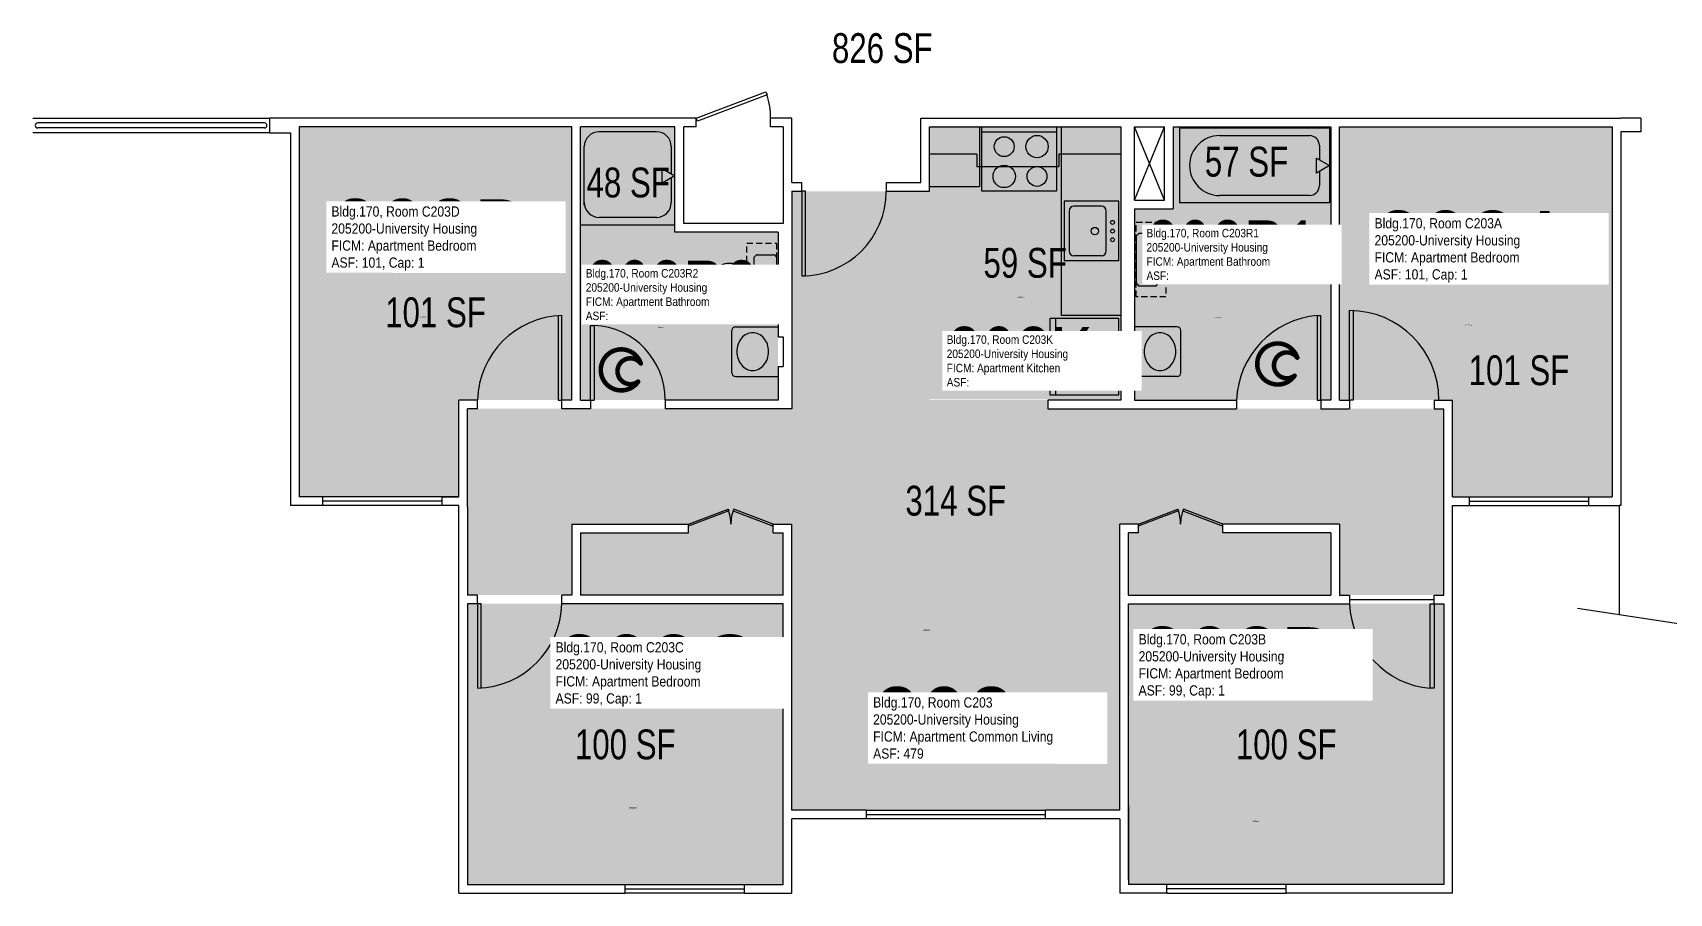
# Model space of a CAD drawing. Header units: inches. Extents: x -54 to 1704, y -58 to 644.
# Drawn here: x 610 to 1269, y -52 to 294 of the extents above; entities that cross this region are included whole.
import ezdxf
from ezdxf.enums import TextEntityAlignment as Align

# ---------------------------------------------------------------- set-up
doc = ezdxf.new("R2010")
doc.units = ezdxf.units.IN
doc.header["$LTSCALE"] = 10
doc.header["$MEASUREMENT"] = 0
doc.linetypes.add('DASHED2', pattern=[0.375, 0.25, -0.125])
doc.layers.get('0').update_dxf_attribs({"linetype": 'CONTINUOUS'})
for name, color, linetype in [('A-DOOR', 2, 'CONTINUOUS'), ('A-FLOR', 3, 'CONTINUOUS'), ('A-GLAZ', 1, 'CONTINUOUS'), ('A-IDEN-ICON', 4, 'CONTINUOUS'), ('A-IDEN-RNUM', 7, 'CONTINUOUS'), ('A-IDEN-SNUM', 4, 'CONTINUOUS'), ('A-IDEN-VNUM', 4, 'CONTINUOUS'), ('A-SITE', 3, 'CONTINUOUS'), ('A-WALL', 5, 'CONTINUOUS'), ('AREA-TEXT', 3, 'CONTINUOUS'), ('P-SANR-FIXT', 2, 'CONTINUOUS'), ('Rooms-Category-Color', 7, 'CONTINUOUS'), ('Rooms-College-Color', 7, 'CONTINUOUS'), ('Rooms-Department-Color', 7, 'CONTINUOUS'), ('Rooms-Division-Color', 7, 'CONTINUOUS'), ('Rooms-Information', 7, 'CONTINUOUS')]:
    doc.layers.add(name, color=color, linetype=linetype)
doc.styles.add('CP_AREA', font='arial.ttf', dxfattribs={"height": 15})
doc.styles.add('CP_ROOMSNUMBER', font='arial.ttf', dxfattribs={"height": 1})
doc.styles.add('CP_ROOMVNUMBER', font='arial.ttf', dxfattribs={"width": 0.85, "height": 0.075})

# ---------------------------------------------------------------- blocks, each defined once
blk = doc.blocks.new('CPBATH')
at = {"color": 0, "linetype": 'ByBlock', "const_width": 0.0127}
for points in [[(0.0571, 0.0168, 0.861492), (-0.0551, 0, 1)], [(-0.0551, 0, 0.726902), (0.0487, -0.0337, 1)], [(0.0571, 0.0168, 0.729002), (-0.0084, -0.0042, 1)], [(-0.0084, -0.0042, 0.609468), (0.0487, -0.0337, 1)]]:
    blk.add_lwpolyline(points, format="xyb", dxfattribs=at)
at = {"color": 0, "linetype": 'ByBlock', "const_width": 0.00637}
for points in [[(0.0544, 0.0152, 1), (0.0599, 0.0184, 1)], [(0.0459, -0.0353, 1), (0.0515, -0.0321, 1)]]:
    blk.add_lwpolyline(points, format="xyb", close=True, dxfattribs=at)

msp = doc.modelspace()

# ---------------------------------------------------------------- hatches: boundary and pattern name
at = {"layer": 'Rooms-Category-Color', "true_color": 0x728ef3}
for points in [[(827.5, 256.32), (717.75, 256.32), (717.75, 107.32), (782, 107.32), (782, 146.5), (827.5, 146.5)], [(868.93, 256.5), (868.93, 214), (910.43, 214), (910.43, 146.5), (830.93, 146.5), (830.93, 256.5)], [(971.43, 256.72), (1048.43, 256.72), (1048.43, 146.72), (971.43, 146.72)], [(1069.5, 256.5), (1133, 256.5), (1133, 146.5), (1054, 146.5), (1054, 223.5), (1069.5, 223.5)], [(1182, 107.5), (1182, 146.5), (1136.5, 146.5), (1136.5, 256.32), (1246.25, 256.32), (1246.25, 107.5)], [(785.5, 68), (785.5, 143), (916, 143), (916, 230.5), (971.5, 230.5), (971.5, 146.5), (1019.01, 146.5), (1019.01, 143), (1178.5, 143), (1178.5, 68), (1136.5, 68), (1136.5, 96.5), (1089.5, 96.5), (1089.5, 93), (1133, 93), (1133, 68), (1051.5, 68), (1051.5, 93), (1055.5, 93), (1055.5, 96.5), (1048, 96.5), (1048, -18.5), (916, -18.5), (916, 96.5), (908.5, 96.5), (908.5, 93), (912.5, 93), (912.5, 68), (831, 68), (831, 93), (874.5, 93), (874.5, 96.5), (827.5, 96.5), (827.5, 68)], [(912.5, 64.5), (785.5, 64.5), (785.5, -48.68), (912.5, -48.68)], [(1051.5, -48.68), (1051.5, 64.5), (1178.5, 64.5), (1178.5, -48.68)]]:
    msp.add_hatch(color=171, dxfattribs=at).paths.add_polyline_path(points)
at = {"layer": 'Rooms-College-Color', "true_color": 0xadadad}
for points in [[(827.5, 256.32), (717.75, 256.32), (717.75, 107.32), (782, 107.32), (782, 146.5), (827.5, 146.5)], [(868.93, 256.5), (868.93, 214), (910.43, 214), (910.43, 146.5), (830.93, 146.5), (830.93, 256.5)], [(971.43, 256.72), (1048.43, 256.72), (1048.43, 146.72), (971.43, 146.72)], [(1069.5, 256.5), (1133, 256.5), (1133, 146.5), (1054, 146.5), (1054, 223.5), (1069.5, 223.5)], [(1182, 107.5), (1182, 146.5), (1136.5, 146.5), (1136.5, 256.32), (1246.25, 256.32), (1246.25, 107.5)], [(785.5, 68), (785.5, 143), (916, 143), (916, 230.5), (971.5, 230.5), (971.5, 146.5), (1019.01, 146.5), (1019.01, 143), (1178.5, 143), (1178.5, 68), (1136.5, 68), (1136.5, 96.5), (1089.5, 96.5), (1089.5, 93), (1133, 93), (1133, 68), (1051.5, 68), (1051.5, 93), (1055.5, 93), (1055.5, 96.5), (1048, 96.5), (1048, -18.5), (916, -18.5), (916, 96.5), (908.5, 96.5), (908.5, 93), (912.5, 93), (912.5, 68), (831, 68), (831, 93), (874.5, 93), (874.5, 96.5), (827.5, 96.5), (827.5, 68)], [(912.5, 64.5), (785.5, 64.5), (785.5, -48.68), (912.5, -48.68)], [(1051.5, -48.68), (1051.5, 64.5), (1178.5, 64.5), (1178.5, -48.68)]]:
    msp.add_hatch(color=253, dxfattribs=at).paths.add_polyline_path(points)
at = {"layer": 'Rooms-Department-Color', "true_color": 0x604aed}
for points in [[(827.5, 256.32), (717.75, 256.32), (717.75, 107.32), (782, 107.32), (782, 146.5), (827.5, 146.5)], [(868.93, 256.5), (868.93, 214), (910.43, 214), (910.43, 146.5), (830.93, 146.5), (830.93, 256.5)], [(971.43, 256.72), (1048.43, 256.72), (1048.43, 146.72), (971.43, 146.72)], [(1069.5, 256.5), (1133, 256.5), (1133, 146.5), (1054, 146.5), (1054, 223.5), (1069.5, 223.5)], [(1182, 107.5), (1182, 146.5), (1136.5, 146.5), (1136.5, 256.32), (1246.25, 256.32), (1246.25, 107.5)], [(785.5, 68), (785.5, 143), (916, 143), (916, 230.5), (971.5, 230.5), (971.5, 146.5), (1019.01, 146.5), (1019.01, 143), (1178.5, 143), (1178.5, 68), (1136.5, 68), (1136.5, 96.5), (1089.5, 96.5), (1089.5, 93), (1133, 93), (1133, 68), (1051.5, 68), (1051.5, 93), (1055.5, 93), (1055.5, 96.5), (1048, 96.5), (1048, -18.5), (916, -18.5), (916, 96.5), (908.5, 96.5), (908.5, 93), (912.5, 93), (912.5, 68), (831, 68), (831, 93), (874.5, 93), (874.5, 96.5), (827.5, 96.5), (827.5, 68)], [(912.5, 64.5), (785.5, 64.5), (785.5, -48.68), (912.5, -48.68)], [(1051.5, -48.68), (1051.5, 64.5), (1178.5, 64.5), (1178.5, -48.68)]]:
    msp.add_hatch(color=173, dxfattribs=at).paths.add_polyline_path(points)
at = {"layer": 'Rooms-Division-Color', "true_color": 0x604aed}
for points in [[(827.5, 256.32), (717.75, 256.32), (717.75, 107.32), (782, 107.32), (782, 146.5), (827.5, 146.5)], [(868.93, 256.5), (868.93, 214), (910.43, 214), (910.43, 146.5), (830.93, 146.5), (830.93, 256.5)], [(971.43, 256.72), (1048.43, 256.72), (1048.43, 146.72), (971.43, 146.72)], [(1069.5, 256.5), (1133, 256.5), (1133, 146.5), (1054, 146.5), (1054, 223.5), (1069.5, 223.5)], [(1182, 107.5), (1182, 146.5), (1136.5, 146.5), (1136.5, 256.32), (1246.25, 256.32), (1246.25, 107.5)], [(785.5, 68), (785.5, 143), (916, 143), (916, 230.5), (971.5, 230.5), (971.5, 146.5), (1019.01, 146.5), (1019.01, 143), (1178.5, 143), (1178.5, 68), (1136.5, 68), (1136.5, 96.5), (1089.5, 96.5), (1089.5, 93), (1133, 93), (1133, 68), (1051.5, 68), (1051.5, 93), (1055.5, 93), (1055.5, 96.5), (1048, 96.5), (1048, -18.5), (916, -18.5), (916, 96.5), (908.5, 96.5), (908.5, 93), (912.5, 93), (912.5, 68), (831, 68), (831, 93), (874.5, 93), (874.5, 96.5), (827.5, 96.5), (827.5, 68)], [(912.5, 64.5), (785.5, 64.5), (785.5, -48.68), (912.5, -48.68)], [(1051.5, -48.68), (1051.5, 64.5), (1178.5, 64.5), (1178.5, -48.68)]]:
    msp.add_hatch(color=173, dxfattribs=at).paths.add_polyline_path(points)

# ---------------------------------------------------------------- linework, layer by layer
at = {"layer": 'A-DOOR'}
for p, q in [((877.5, 260), (905.57, 270.59)), ((905.57, 270.59), (906.07, 269.27)), ((906.07, 269.27), (878, 258.68)), ((878, 258.68), (877.5, 260)), ((920, 230.5), (920, 196.5)), ((921.5, 230.5), (920, 230.5)), ((921.5, 196.5), (921.5, 230.5)), ((920, 196.5), (921.5, 196.5)), ((822, 180.5), (822, 146.5)), ((823.5, 146.5), (823.5, 180.5)), ((1127.5, 180.5), (1129, 180.5)), ((1127.5, 180.5), (1127.5, 146.5)), ((1129, 146.5), (1129, 180.5)), ((1140.5, 146.5), (1140.5, 182.5)), ((1142, 182.5), (1142, 146.5)), ((835, 176.5), (836.5, 176.5)), ((835, 146.5), (835, 176.5)), ((836.5, 176.5), (836.5, 146.5)), ((822, 146.5), (823.5, 146.5)), ((835, 146.5), (836.5, 146.5)), ((1127.5, 146.5), (1129, 146.5)), ((1142, 146.5), (1140.5, 146.5)), ((874.5, 96.5), (890.37, 102.59)), ((890.63, 101.92), (874.75, 95.84)), ((890.37, 102.59), (890.63, 101.92)), ((892.63, 102.59), (892.37, 101.92)), ((892.37, 101.92), (908.25, 95.84)), ((908.5, 96.5), (892.63, 102.59)), ((1055.5, 96.5), (1071.37, 102.59)), ((1071.63, 101.92), (1055.75, 95.84)), ((1071.37, 102.59), (1071.63, 101.92)), ((1073.63, 102.59), (1073.37, 101.92)), ((1073.37, 101.92), (1089.25, 95.84)), ((1089.5, 96.5), (1073.63, 102.59)), ((874.75, 95.84), (874.5, 96.5)), ((908.25, 95.84), (908.5, 96.5)), ((1055.75, 95.84), (1055.5, 96.5)), ((1089.25, 95.84), (1089.5, 96.5)), ((1140.5, 66.25), (1174.5, 66.25)), ((791, 64.5), (789.5, 64.5)), ((789.5, 64.5), (789.5, 30.5)), ((791, 30.5), (791, 64.5)), ((1173, 30.5), (1173, 64.5)), ((1173, 64.5), (1174.5, 64.5)), ((1174.5, 64.5), (1174.5, 30.5)), ((1174.5, 30.5), (1173, 30.5))]:
    msp.add_line(p, q, dxfattribs=at)
for centre, radius, start, end in [((880.31, 260.37), 27.2, 359.22408, 19.05218), ((920, 230.5), 34, 270, 360), ((824.46, 145.54), 34.97, 91.57576, 178.42424), ((1130.6, 145), 35.64, 94.99827, 177.58607), ((1140.5, 146.5), 36, 360, 90), ((835.23, 146.75), 29.77, 359.51034, 87.55206), ((874.5, 96.5), 17, 360, 20.97746), ((908.5, 96.5), 17, 159.02254, 180), ((1055.5, 96.5), 17, 360, 20.97746), ((1089.5, 96.5), 17, 159.02254, 180), ((788.54, 65.46), 34.97, 271.57576, 358.42424), ((1176.14, 66.03), 35.67, 182.4645, 264.95117)]:
    msp.add_arc(centre, radius, start, end, dxfattribs=at)
at = {"layer": 'A-FLOR'}
for p, q in [((703.75, 258), (612.49, 258)), ((703.75, 256), (612.5, 256)), ((1054, 227), (1066, 256.5)), ((1066, 227), (1054, 256.5))]:
    msp.add_line(p, q, dxfattribs=at)
at = {"layer": 'A-FLOR', "extrusion": (0.000548246, -2.55507e-10, 1)}
msp.add_arc((612.5, 257, 0.34), 1, 90.00113, 270.00028, dxfattribs=at)
at = {"layer": 'A-FLOR', "extrusion": (0.000548246, -8.06704e-14, 1)}
msp.add_arc((703.75, 257, 0.39), 1, 270.00014, 89.99986, dxfattribs=at)
at = {"layer": 'A-GLAZ'}
for p, q in [((775.25, 107.5), (727.25, 107.5)), ((775.25, 105.75), (727.25, 105.75)), ((1188.75, 107.5), (1236.75, 107.5)), ((1188.75, 105.75), (1236.75, 105.75)), ((775.25, 104), (727.25, 104)), ((1188.75, 104), (1236.75, 104)), ((946, -18.5), (1018, -18.5)), ((946, -20.25), (1018, -20.25)), ((1018, -22), (946, -22)), ((849, -48.5), (897, -48.5)), ((849, -50.25), (897, -50.25)), ((897, -52), (849, -52)), ((1115, -48.5), (1067, -48.5)), ((1115, -50.25), (1067, -50.25)), ((1067, -52), (1115, -52))]:
    msp.add_line(p, q, dxfattribs=at)
at = {"layer": 'A-SITE', "extrusion": (0.000486528, 0.002907, 0.999996)}
msp.add_line((1249, 104), (1249, 60.17), dxfattribs=at)
at = {"layer": 'A-SITE'}
msp.add_line((1232.29, 62.68), (1302.51, 52.1), dxfattribs=at)
at = {"layer": 'A-WALL'}
for p, q in [((610.5, 260), (705.75, 260)), ((715, 260), (705.75, 260)), ((705.75, 260), (705.75, 254)), ((877.5, 260), (715, 260)), ((877.5, 256.5), (877.5, 260)), ((907.5, 256.5), (907.5, 260)), ((916, 260), (907.5, 260)), ((916, 234), (916, 260)), ((968, 234), (968, 260)), ((968, 260), (1249, 260)), ((1249, 260), (1249.75, 260)), ((1257.75, 260), (1249.75, 260)), ((1257.75, 260), (1257.75, 254.5)), ((705.75, 254), (610.5, 254)), ((705.75, 254), (714.25, 254)), ((714.25, 254), (714.25, 104)), ((717.75, 256.5), (717.75, 107.5)), ((827.5, 256.5), (717.75, 256.5)), ((827.5, 146.5), (827.5, 256.5)), ((869, 256.5), (831, 256.5)), ((831, 146.5), (831, 256.5)), ((869, 214), (869, 256.5)), ((877.5, 256.5), (872.5, 256.5)), ((872.5, 217.5), (872.5, 256.5)), ((912.5, 256.5), (907.5, 256.5)), ((912.5, 256.5), (912.5, 217.5)), ((971.5, 256.5), (1048.5, 256.5)), ((971.5, 230.5), (971.5, 256.5)), ((1048.5, 256.5), (1048.5, 146.5)), ((1054, 256.5), (1066, 256.5)), ((1054, 227), (1054, 256.5)), ((1066, 227), (1066, 256.5)), ((1069.5, 256.5), (1133, 256.5)), ((1069.5, 256.5), (1069.5, 223.5)), ((1133, 256.5), (1133, 146.5)), ((1136.5, 256.5), (1246.25, 256.5)), ((1136.5, 146.5), (1136.5, 256.5)), ((1246.25, 256.5), (1246.25, 107.5)), ((1257.75, 254.5), (1249.75, 254.5)), ((1249.75, 254.5), (1249.75, 104)), ((916, 234), (920, 234)), ((920, 230.5), (920, 234)), ((954, 234), (968, 234)), ((954, 234), (954, 230.5)), ((916, 230.5), (916, 143)), ((916, 230.5), (920, 230.5)), ((954, 230.5), (971.5, 230.5)), ((1054, 227), (1066, 227)), ((912.5, 217.5), (872.5, 217.5)), ((1054, 223.5), (1069.5, 223.5)), ((1054, 223.5), (1054, 172)), ((910.5, 214), (869, 214)), ((910.5, 214), (910.5, 172)), ((910.5, 172), (912.5, 172)), ((912.5, 172), (912.5, 160)), ((1054, 172), (1051.99, 172)), ((1051.99, 172), (1051.99, 160)), ((910.5, 160), (910.5, 146.5)), ((910.5, 160), (912.5, 160)), ((1054, 160), (1051.99, 160)), ((1054, 160), (1054, 146.5)), ((789.5, 146.5), (782, 146.5)), ((782, 107.5), (782, 146.5)), ((789.5, 143), (789.5, 146.5)), ((823.5, 143), (823.5, 146.5)), ((827.5, 146.5), (823.5, 146.5)), ((831, 146.5), (835, 146.5)), ((835, 146.5), (835, 143)), ((835, 146.5), (835, 143)), ((865, 146.5), (865, 143)), ((910.5, 146.5), (865, 146.5)), ((1019.01, 146.5), (1019.01, 143)), ((1048.5, 146.5), (1019.01, 146.5)), ((1054, 146.5), (1095, 146.5)), ((1071.62, 146.5), (1091, 146.5)), ((1095, 146.5), (1095, 143)), ((1129, 146.5), (1129, 143)), ((1133, 146.5), (1129, 146.5)), ((1136.5, 146.5), (1140.5, 146.5)), ((1140.5, 146.5), (1140.5, 143)), ((1140.5, 146.5), (1140.5, 143)), ((1174.5, 146.5), (1174.5, 143)), ((1174.5, 146.5), (1182, 146.5)), ((1182, 107.5), (1182, 146.5)), ((789.5, 143), (785.5, 143)), ((785.5, 103.5), (785.5, 143)), ((835, 143), (823.5, 143)), ((916, 143), (865, 143)), ((1019.01, 143), (1048.5, 143)), ((1048.5, 143), (1095, 143)), ((1129, 143), (1140.5, 143)), ((1174.5, 143), (1178.5, 143)), ((1178.5, 104), (1178.5, 143)), ((727.25, 107.5), (717.75, 107.5)), ((727.25, 104), (727.25, 107.5)), ((775.25, 107.5), (782, 107.5)), ((782, 107.5), (775.25, 107.5)), ((775.25, 104), (775.25, 107.5)), ((1182, 107.5), (1188.75, 107.5)), ((1188.75, 104), (1188.75, 107.5)), ((1236.75, 107.5), (1246.25, 107.5)), ((1236.75, 104), (1236.75, 107.5)), ((715, 104), (714.25, 104)), ((727.25, 104), (715, 104)), ((782, 104), (775.25, 104)), ((782, -52), (782, 104)), ((785.5, 103.5), (785.5, 68)), ((1182, -52), (1182, 104)), ((1182, 104), (1188.75, 104)), ((1236.75, 104), (1249, 104)), ((1249.75, 104), (1249, 104)), ((827.5, 96.5), (874.5, 96.5)), ((827.5, 96.5), (827.5, 68)), ((831, 93), (874.5, 93)), ((831, 93), (831, 68)), ((874.5, 93), (874.5, 96.5)), ((908.5, 93), (908.5, 96.5)), ((908.5, 96.5), (916, 96.5)), ((908.5, 93), (912.5, 93)), ((912.5, 68), (912.5, 93)), ((916, -18.5), (916, 96.5)), ((1055.5, 96.5), (1048, 96.5)), ((1048, -18.5), (1048, 96.5)), ((1055.5, 93), (1051.5, 93)), ((1051.5, 68), (1051.5, 93)), ((1055.5, 93), (1055.5, 96.5)), ((1089.5, 93), (1089.5, 96.5)), ((1136.5, 96.5), (1089.5, 96.5)), ((1133, 93), (1089.5, 93)), ((1133, 93), (1133, 68)), ((1136.5, 96.5), (1136.5, 68)), ((789.5, 68), (785.5, 68)), ((789.5, 64.5), (789.5, 68)), ((823.5, 64.5), (823.5, 68)), ((827.5, 68), (823.5, 68)), ((912.5, 68), (831, 68)), ((1051.5, 68), (1133, 68)), ((1136.5, 68), (1140.5, 68)), ((1140.5, 68), (1140.5, 64.5)), ((1174.5, 68), (1178.5, 68)), ((1174.5, 64.5), (1174.5, 68)), ((785.5, 64.5), (785.5, -48.5)), ((789.5, 64.5), (785.5, 64.5)), ((912.5, 64.5), (823.5, 64.5)), ((912.5, -16.75), (912.5, 64.5)), ((1051.5, 64.5), (1140.5, 64.5)), ((1051.5, -16.75), (1051.5, 64.5)), ((1174.5, 64.5), (1178.5, 64.5)), ((1178.5, 64.5), (1178.5, -48.5)), ((912.5, -48.5), (912.5, -16.75)), ((946, -18.5), (916, -18.5)), ((946, -18.5), (946, -22)), ((1048, -18.5), (1018, -18.5)), ((1018, -18.5), (1018, -22)), ((1051.5, -16.75), (1051.5, -48.5)), ((1051.5, -46.5), (1051.5, -16.75)), ((946, -22), (916, -22)), ((916, -52), (916, -22)), ((1048, -22), (1018, -22)), ((782, -52), (849, -52)), ((785.5, -48.5), (849, -48.5)), ((849, -52), (849, -48.5)), ((897, -48.5), (912.5, -48.5)), ((897, -52), (897, -48.5)), ((897, -52), (916, -52)), ((1067, -52), (1048, -52)), ((1067, -48.5), (1051.5, -48.5)), ((1067, -52), (1067, -48.5)), ((1178.5, -48.5), (1115, -48.5)), ((1115, -52), (1115, -48.5)), ((1182, -52), (1115, -52))]:
    msp.add_line(p, q, dxfattribs=at)
at = {"layer": 'A-WALL', "linetype": 'Continuous'}
for p, q in [((1178.5, 68), (1178.5, 104)), ((1048, -22), (1048, -52))]:
    msp.add_line(p, q, dxfattribs=at)
at = {"layer": 'P-SANR-FIXT'}
for p, q in [((861.5, 254.47), (838.5, 254.47)), ((992.5, 230.5), (992.5, 256.5)), ((992.5, 254.42), (1022.5, 254.42)), ((1022.5, 256.5), (1022.5, 230.5)), ((1024.5, 180.5), (1024.5, 256.5)), ((1132.38, 255.87), (1072.12, 255.87)), ((1072.12, 255.87), (1072.12, 225.87)), ((1088.19, 252.92), (1124.34, 252.92)), ((1132.38, 255.87), (1132.38, 225.87)), ((832.5, 224.97), (832.5, 248.47)), ((867.5, 248.47), (867.5, 237.58)), ((990.5, 245.43), (971.5, 245.43)), ((990.5, 245.43), (990.5, 240.5)), ((1023.43, 245.43), (1023.43, 240.5)), ((1048.5, 245.43), (1023.43, 245.43)), ((1127.18, 243.87), (1132.38, 240.87)), ((1127.18, 237.87), (1127.18, 243.87)), ((1128.36, 248.91), (1128.36, 243.19)), ((863.8, 239.72), (869, 236.72)), ((863.8, 233.72), (863.8, 239.72)), ((990.5, 240.5), (1023.43, 240.5)), ((1132.38, 240.87), (1127.18, 237.87)), ((1128.36, 238.56), (1128.36, 232.84)), ((869, 236.72), (863.8, 233.72)), ((867.5, 235.85), (867.5, 225.97)), ((971.5, 232.5), (991.5, 232.5)), ((1022.5, 230.5), (992.5, 230.5)), ((1047.6, 226.54), (1025.6, 226.54)), ((1025.6, 226.54), (1025.6, 202.54)), ((1040.6, 224.54), (1029.6, 224.54)), ((1047.6, 202.54), (1047.6, 226.54)), ((1132.38, 225.87), (1072.12, 225.87)), ((1124.34, 228.82), (1088.19, 228.82)), ((861.5, 219.97), (838.5, 219.97)), ((1027.6, 222.54), (1027.6, 206.54)), ((1042.6, 206.54), (1042.6, 222.54)), ((831, 217), (869, 217)), ((1055.5, 213.38), (1054.62, 212.5)), ((1054.62, 212.5), (1054.62, 193.67)), ((1062.45, 213.5), (1055.8, 213.5)), ((1063.62, 212.5), (1062.75, 213.38)), ((1063.62, 209), (1063.62, 212.5)), ((900.87, 204), (901.75, 204.88)), ((902.05, 205), (908.7, 205)), ((909, 204.88), (909.87, 204)), ((1040.6, 204.54), (1029.6, 204.54)), ((1062.63, 200.56), (1062.63, 205.44)), ((1062.64, 205.56), (1063.62, 209)), ((900.87, 200.56), (900.87, 204)), ((901.86, 197.06), (900.89, 200.44)), ((909.87, 204), (909.87, 185.17)), ((1047.6, 202.54), (1025.6, 202.54)), ((1063.62, 197), (1062.64, 200.44)), ((900.89, 188.56), (901.86, 191.94)), ((901.87, 192.06), (901.87, 196.94)), ((1054.75, 193.38), (1055.62, 192.5)), ((1055.62, 192.5), (1062.63, 192.5)), ((1062.63, 192.5), (1063.5, 193.38)), ((1063.62, 193.67), (1063.62, 197)), ((900.87, 185.17), (900.87, 188.44)), ((901.87, 184), (901, 184.88)), ((909.75, 184.88), (909, 184.12)), ((908.7, 184), (901.87, 184)), ((1020, 179.5), (1047.5, 179.5)), ((1020, 148.5), (1020, 179.5)), ((1022.25, 148.5), (1022.25, 179.5)), ((1048.5, 180.5), (1024.5, 180.5)), ((1047.5, 179.5), (1047.5, 148.5)), ((891.87, 157.5), (891.87, 174.5)), ((893.37, 176), (910.5, 176)), ((1071.11, 176), (1053.99, 176)), ((1072.61, 157.5), (1072.61, 174.5)), ((893.37, 156), (910.5, 156)), ((1071.11, 156), (1053.99, 156)), ((1047.5, 148.5), (1020, 148.5))]:
    msp.add_line(p, q, dxfattribs=at)
at = {"layer": 'P-SANR-FIXT', "linetype": 'Continuous'}
msp.add_line((991.5, 256.5), (991.5, 232.5), dxfattribs=at)
at = {"layer": 'P-SANR-FIXT', "linetype": 'DASHED2'}
for p, q in [((1054.62, 188.09), (1054.62, 218.09)), ((1054.62, 218.09), (1066.62, 218.09)), ((1066.62, 218.09), (1066.62, 188.09)), ((897.87, 179.59), (897.87, 209.59)), ((897.87, 209.59), (909.87, 209.59)), ((909.87, 209.59), (909.87, 179.59)), ((1066.62, 188.09), (1054.62, 188.09)), ((909.87, 179.59), (897.87, 179.59))]:
    msp.add_line(p, q, dxfattribs=at)
at = {"layer": 'P-SANR-FIXT'}
for centre, radius in [((1001.5, 248.49), 4), ((1014.72, 248.49), 4.5), ((1001.5, 236.5), 4.5), ((1014.72, 236.5), 4), ((1045.1, 218), 0.791), ((1037.97, 214.5), 1.5), ((1045.1, 214.5), 0.791), ((1045.1, 211), 0.791)]:
    msp.add_circle(centre, radius, dxfattribs=at)
for centre, radius, start, end in [((838.5, 248.47), 6, 90, 180), ((861.5, 248.47), 6, 360, 90), ((1088.19, 240.87), 12.05, 90, 270), ((1124.34, 248.91), 4.02, 360, 90), ((1124.34, 232.84), 4.02, 270, 360), ((838.5, 225.97), 6, 180, 270), ((861.5, 225.97), 6, 270, 360), ((1029.6, 222.54), 2, 90, 180), ((1040.6, 222.54), 2, 360, 90), ((1055.8, 213.08), 0.418, 90, 135), ((1062.45, 213.08), 0.418, 45, 90), ((902.05, 204.58), 0.418, 90, 135), ((908.7, 204.58), 0.418, 45, 90), ((1029.6, 206.54), 2, 180, 270), ((1040.6, 206.54), 2, 270, 360), ((1063.04, 205.44), 0.418, 164.0546, 180), ((1070.43, 203), 5.8, 153.29881, 180), ((1071.73, 202.34), 7.26, 129.47246, 153.29881), ((1072.58, 201.32), 8.59, 108.83538, 129.47246), ((1073.13, 199.71), 10.29, 90, 108.83538), ((1073.64, 202.14), 7.87, 71.16462, 93.77544), ((1073.14, 200.67), 9.43, 50.52754, 71.16462), ((1074.52, 202.34), 7.26, 26.70119, 50.52754), ((1075.82, 203), 5.8, 360, 26.70119), ((889.98, 193.84), 7.26, 129.47246, 153.29881), ((891.36, 192.17), 9.43, 108.83538, 129.47246), ((890.86, 193.64), 7.87, 86.22456, 108.83538), ((891.38, 191.21), 10.29, 71.16462, 90), ((891.92, 192.82), 8.59, 50.52754, 71.16462), ((892.77, 193.84), 7.26, 26.70119, 50.52754), ((901.29, 200.56), 0.418, 180, 195.9454), ((1063.04, 200.56), 0.418, 180, 195.9454), ((1070.43, 203), 5.8, 180, 206.70119), ((1071.73, 203.66), 7.26, 206.70119, 230.52754), ((1072.58, 204.68), 8.59, 230.52754, 251.16462), ((1073.67, 204.68), 8.59, 288.83538, 309.47246), ((1074.52, 203.66), 7.26, 309.47246, 333.29881), ((1075.82, 203), 5.8, 333.29881, 360), ((888.68, 194.5), 5.8, 153.29881, 180), ((888.68, 194.5), 5.8, 180, 206.70119), ((889.98, 195.16), 7.26, 206.70119, 230.52754), ((892.77, 195.16), 7.26, 309.47246, 333.29881), ((894.07, 194.5), 5.8, 360, 26.70119), ((894.07, 194.5), 5.8, 333.29881, 360), ((901.46, 196.94), 0.418, 360, 15.9454), ((901.46, 192.06), 0.418, 344.0546, 360), ((1055.04, 193.67), 0.418, 180, 225), ((1063.21, 193.67), 0.418, 315, 360), ((1073.13, 206.29), 10.29, 251.16462, 270), ((1073.13, 206.29), 10.29, 270, 288.83538), ((890.83, 196.18), 8.59, 230.52754, 251.16462), ((891.38, 197.79), 10.29, 251.16462, 270), ((891.38, 197.79), 10.29, 270, 288.83538), ((891.92, 196.18), 8.59, 288.83538, 309.47246), ((901.29, 185.17), 0.418, 180, 225), ((909.46, 185.17), 0.418, 315, 360), ((908.7, 184.42), 0.418, 270, 315), ((893.37, 174.5), 1.5, 90, 180), ((901.6, 166.44), 7.65, 139.89909, 160.77064), ((900.79, 167.13), 6.59, 116.19159, 139.89909), ((900.27, 168.18), 5.42, 90, 116.19159), ((900.27, 168.18), 5.42, 63.80841, 90), ((899.76, 167.13), 6.59, 40.10091, 63.80841), ((898.95, 166.44), 7.65, 19.22936, 40.10091), ((1065.54, 166.44), 7.65, 139.89909, 160.77064), ((1064.73, 167.13), 6.59, 116.19159, 139.89909), ((1064.21, 168.18), 5.42, 90, 116.19159), ((1064.21, 168.18), 5.42, 63.80841, 90), ((1063.69, 167.13), 6.59, 40.10091, 63.80841), ((1062.88, 166.44), 7.65, 19.22936, 40.10091), ((1071.11, 174.5), 1.5, 360, 90), ((902.88, 166), 9, 160.77064, 180), ((902.88, 166), 9, 180, 199.22936), ((897.67, 166), 9, 360, 19.22936), ((897.67, 166), 9, 340.77064, 360), ((1066.81, 166), 9, 160.77064, 180), ((1066.81, 166), 9, 180, 199.22936), ((1061.61, 166), 9, 360, 19.22936), ((1061.61, 166), 9, 340.77064, 360), ((901.6, 165.56), 7.65, 199.22936, 220.10091), ((900.79, 164.87), 6.59, 220.10091, 243.80841), ((900.27, 163.82), 5.42, 243.80841, 270), ((900.27, 163.82), 5.42, 270, 296.19159), ((899.76, 164.87), 6.59, 296.19159, 319.89909), ((898.95, 165.56), 7.65, 319.89909, 340.77064), ((1065.54, 165.56), 7.65, 199.22936, 220.10091), ((1064.73, 164.87), 6.59, 220.10091, 243.80841), ((1064.21, 163.82), 5.42, 243.80841, 270), ((1064.21, 163.82), 5.42, 270, 296.19159), ((1063.69, 164.87), 6.59, 296.19159, 319.89909), ((1062.88, 165.56), 7.65, 319.89909, 340.77064), ((893.37, 157.5), 1.5, 180, 270), ((1071.11, 157.5), 1.5, 270, 360)]:
    msp.add_arc(centre, radius, start, end, dxfattribs=at)

# ---------------------------------------------------------------- block references
at = {"layer": 'A-IDEN-ICON', "xscale": 144.0000000054812, "yscale": 144.0000000054812, "zscale": 144.0000000054812, "rotation": 0.9568004009583855}
for p in [(847.06, 158.63), (1111.28, 161)]:
    msp.add_blockref('CPBATH', p, dxfattribs=at)

# ---------------------------------------------------------------- texts
at = {"layer": 'A-IDEN-RNUM', "style": 'CP_ROOMSNUMBER'}
for s, p in [('0203-K0', (1006.72, 187.76)), ('0203-R1', (1086.45, 179.6)), ('0203-R2', (861.57, 175.59))]:
    msp.add_text(s, height=0.36, dxfattribs=at).set_placement(p)
for s, rotation, p in [('0203-D0', 359.98, (766.44, 179.72)), ('0203-A0', 359.97609, (1187.01, 176.41)), ('0203-00', 359.98, (968.78, 53.73)), ('0203-C0', 359.97609, (850.61, -17.78)), ('0203-B0', 359.98, (1101.31, -23.13))]:
    msp.add_text(s, height=0.36, rotation=rotation, dxfattribs=at).set_placement(p)
at = {"layer": 'A-IDEN-SNUM', "style": 'CP_ROOMSNUMBER'}
for s, p in [('1700C203K0', (1006.72, 187.76)), ('1700C203R1', (1086.45, 179.6)), ('1700C203R2', (861.57, 175.59))]:
    msp.add_text(s, height=0.36, dxfattribs=at).set_placement(p)
for s, rotation, p in [('1700C203D0', 359.98, (766.44, 179.72)), ('1700C203A0', 359.97609, (1187.01, 176.41)), ('1700C20300', 359.98, (968.78, 53.73)), ('1700C203C0', 359.97609, (850.61, -17.78)), ('1700C203B0', 359.98, (1101.31, -23.13))]:
    msp.add_text(s, height=0.36, rotation=rotation, dxfattribs=at).set_placement(p)
at = {"layer": 'A-IDEN-VNUM', "style": 'CP_ROOMVNUMBER', "width": 0.85}
for s, rotation, p in [('203D', 359.97609, (730.72, 198.52)), ('203A', 359.98014, (1150.55, 193.78)), ('203B', 359.97609, (1055.59, 26.35)), ('203C', 359.97609, (820.93, 23.13)), ('203', 359.97609, (948.74, 2.12))]:
    msp.add_text(s, height=28.8, rotation=rotation, dxfattribs=at).set_placement(p)
at = {"layer": 'A-IDEN-VNUM', "style": 'CP_ROOMVNUMBER'}
for s, width, p in [('203R1', 0.7, (1058.77, 194.77)), ('203R2', 0.7, (833.1, 178.61)), ('203K', 0.75, (978.37, 151.91, 0))]:
    msp.add_text(s, height=24, dxfattribs=dict(at, width=width)).set_placement(p)
at = {"layer": 'AREA-TEXT', "style": 'CP_AREA', "width": 0.75}
for s, p in [('826 SF', (952.44, 288.14)), ('57 SF', (1099.03, 242.43)), ('48 SF', (850.17, 234.05)), ('59 SF', (1009.93, 201.72)), ('101 SF', (772.62, 181.82)), ('101 SF', (1208.7, 158.49)), ('314 SF', (982, 106)), ('100 SF', (849, 7.91)), ('100 SF', (1115, 7.91))]:
    msp.add_text(s, height=12, dxfattribs=at).set_placement(p, align=Align.MIDDLE_CENTER)

# ---------------------------------------------------------------- next in the draw order: texts
at = {"layer": 'Rooms-Information', "char_height": 4.1143, "width": 92.16, "attachment_point": 7, "style": 'CP_ROOMVNUMBER', "bg_fill": 3, "box_fill_scale": 1.5, "bg_fill_color": 256, "bg_fill_true_color": 13158600, "bg_fill_transparency": 0}
for s, insert, rotation in [('Bldg.170, Room C203D^M^J205200-University Housing^M^JFICM: Apartment Bedroom^M^JASF: 101, Cap: 1', (730.72, 198.52), 359.97609), ('Bldg.170, Room C203A^M^J205200-University Housing^M^JFICM: Apartment Bedroom^M^JASF: 101, Cap: 1', (1150.55, 193.78), 359.98014), ('Bldg.170, Room C203B^M^J205200-University Housing^M^JFICM: Apartment Bedroom^M^JASF: 99, Cap: 1', (1055.59, 26.35), 359.97609), ('Bldg.170, Room C203C^M^J205200-University Housing^M^JFICM: Apartment Bedroom^M^JASF: 99, Cap: 1', (820.93, 23.13), 359.97609), ('Bldg.170, Room C203^M^J205200-University Housing^M^JFICM: Apartment Common Living^M^JASF: 479', (948.74, 2.12), 359.97609)]:
    msp.add_mtext(s, dxfattribs=dict(at, insert=insert, rotation=rotation))
at = {"layer": 'Rooms-Information', "char_height": 3.4286, "width": 76.8, "attachment_point": 7, "style": 'CP_ROOMVNUMBER', "bg_fill": 3, "box_fill_scale": 1.5, "bg_fill_color": 256, "bg_fill_true_color": 13158600, "bg_fill_transparency": 0}
for s, insert in [('Bldg.170, Room C203R1^M^J205200-University Housing^M^JFICM: Apartment Bathroom^M^JASF: ', (1058.77, 194.77)), ('Bldg.170, Room C203R2^M^J205200-University Housing^M^JFICM: Apartment Bathroom^M^JASF: ', (833.1, 178.61)), ('Bldg.170, Room C203K^M^J205200-University Housing^M^JFICM: Apartment Kitchen^M^JASF: ', (978.37, 151.91, 0))]:
    msp.add_mtext(s, dxfattribs=dict(at, insert=insert))

doc.saveas('drawing.dxf')
